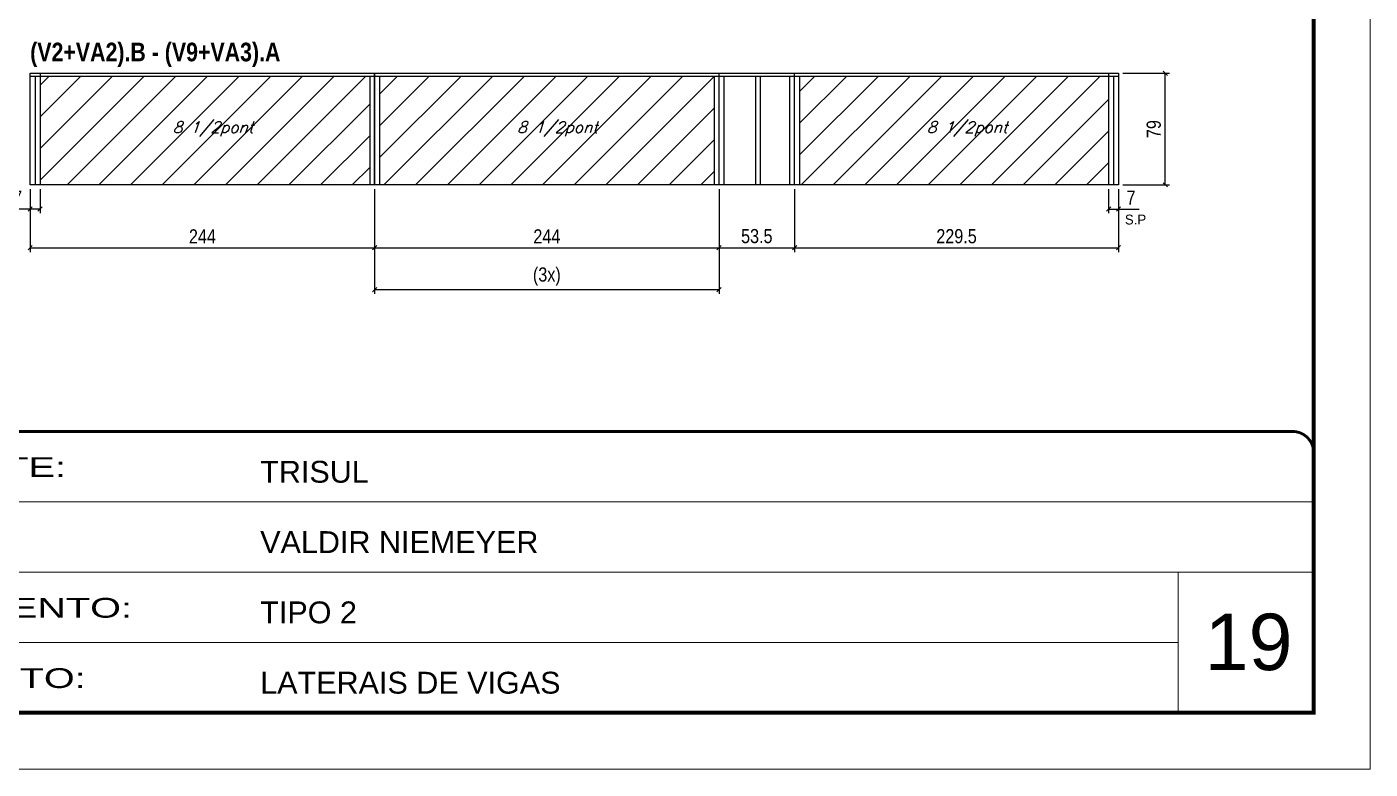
# Model space of a CAD drawing. Extents: x 3330 to 22105, y 1197 to 30204.
# Drawn here: x 16563 to 17515, y 24169 to 24695 of the extents above; entities that cross this region are included whole.
import ezdxf

# ---------------------------------------------------------------- set-up
doc = ezdxf.new("R2010")
doc.units = 0
for name, pattern in [('CONTINUO', [0]), ('DASHED', [0.75, 0.5, -0.25]), ('HIDDEN', [0.375, 0.25, -0.125])]:
    doc.linetypes.add(name, pattern=pattern)
for name, color, linetype, lineweight in [('CARIMBO', 255, 'Continuous', 9), ('Folhas', 255, 'Continuous', 9), ('Hachura', 251, 'Continuous', 9), ('SARRAFO DE PRESSAO', 251, 'DASHED', 9)]:
    doc.layers.add(name, color=color, linetype=linetype, lineweight=lineweight)
for name, color, linetype in [('COTA', 241, 'Continuous'), ('NOMENCLATURA', 7, 'Continuous'), ('Painéis', 200, 'Continuous'), ('SARR_2.2x7', 40, 'Continuous'), ('SARR_3.5x7', 81, 'Continuous'), ('texto', 7, 'Continuous')]:
    doc.layers.add(name, color=color, linetype=linetype)
doc.styles.add('ARIAL', font='arial.ttf')
doc.styles.add('COTA TECNICA', font='techl___.ttf', dxfattribs={"height": 10})
doc.styles.add('Romans', font='romans.shx')
doc.styles.add('ROMAS860', font='ROMAS860.SHX')
doc.styles.add('TECNICA', font='techb___.ttf', dxfattribs={"height": 10})
doc.styles.add('Tecnologia', font='')
doc.styles.get('Tecnologia').set_extended_font_data('Forgotten Futurist')
doc.dimstyles.new('PAINEL', dxfattribs={"dimtxt": 10, "dimasz": 3, "dimexe": 3, "dimexo": 3, "dimgap": 3, "dimtad": 1, "dimdec": 1, "dimzin": 12, "dimdsep": 46, "dimtxsty": 'COTA TECNICA', "dimblk1": 'OBLIQUE', "dimblk2": 'OBLIQUE', "dimsah": 1, "dimcen": 0.9, "dimclrd": 4, "dimclre": 4, "dimclrt": 240, "dimadec": 1, "dimazin": 3, "dimtfac": 1, "dimtdec": 1, "dimtmove": 0, "dimatfit": 3, "dimfxl": 1, "dimtolj": 1, "dimtzin": 12, "dimarcsym": 0})

# ---------------------------------------------------------------- blocks, each defined once
blk = doc.blocks.new('9999999999')
at = {"color": 30, "linetype": 'CONTINUO'}
for p, q in [((98564.56, 34379.64), (99583.98, 34379.64)), ((98564.56, 34329.83), (99487.98, 34329.83)), ((99583.98, 34329.83), (99487.98, 34329.83)), ((99487.98, 34329.83), (99487.98, 34230.21)), ((98564.56, 34280.02), (99487.98, 34280.02))]:
    blk.add_line(p, q, dxfattribs=at)
at = {"color": 30, "linetype": 'CONTINUO', "const_width": 2}
blk.add_lwpolyline([(99583.98, 34230.21), (99583.98, 34414.45, 0.414214), (99568.98, 34429.45), (98228.98, 34429.45, 0.414214), (98213.98, 34414.45), (98213.98, 34245.21, 0.414214), (98228.98, 34230.21), (99583.98, 34230.21)], format="xyb", dxfattribs=at)
at = {"layer": 'Folhas'}
blk.add_lwpolyline([(98138.98, 34190.21), (99623.98, 34190.21), (99623.98, 35240.21), (98138.98, 35240.21)], close=True, dxfattribs=at)
at = {"layer": 'Folhas', "color": 30, "const_width": 3}
blk.add_lwpolyline([(98213.98, 34230.21), (99583.98, 34230.21), (99583.98, 35200.21), (98213.98, 35200.21)], close=True, dxfattribs=at)
at = {"color": 7, "linetype": 'Continuous', "ltscale": 5, "style": 'ARIAL'}
for s, height, p in [('TRISUL', 15.483, (98837.68, 34393.13)), ('VALDIR NIEMEYER', 15.4829, (98837.68, 34343.32)), ('TIPO 2', 15.483, (98837.68, 34293.51)), ('LATERAIS DE VIGAS', 15.4829, (98837.68, 34243.7))]:
    blk.add_text(s, height=height, dxfattribs=at).set_placement(p)
at = {"layer": 'Folhas', "color": 7, "style": 'Tecnologia', "width": 1.5}
for s, p in [('CLIENTE:', (98573.65, 34397.17)), ('PAVIMENTO:', (98573.65, 34297.5)), ('PROJETO:', (98573.65, 34247.69))]:
    blk.add_text(s, height=14, dxfattribs=at).set_placement(p)
blk = doc.blocks.new('_Oblique')
at = {"color": 0, "linetype": 'ByBlock', "lineweight": -2}
blk.add_line((-0.5, -0.5), (0.5, 0.5), dxfattribs=at)
blk = doc.blocks.new('*D2088')
at = {"layer": 'COTA', "color": 4, "linetype": 'ByBlock', "lineweight": -2, "transparency": 16777216}
for p, q in [((17339.31, 24661.78), (17372.41, 24661.78)), ((17369.41, 24582.78), (17369.41, 24661.78)), ((17339.31, 24582.78), (17372.41, 24582.78))]:
    blk.add_line(p, q, dxfattribs=at)
at = {"layer": 'Defpoints', "color": 0, "linetype": 'ByBlock', "transparency": 16777216}
for p in [(17336.31, 24661.78), (17369.41, 24661.78), (17336.31, 24582.78)]:
    blk.add_point(p, dxfattribs=at)
at = {"layer": 'COTA', "color": 4, "linetype": 'ByBlock', "lineweight": -2, "transparency": 16777216, "xscale": 3, "yscale": 3, "zscale": 3}
for p, rotation in [((17369.41, 24661.78), 90), ((17369.41, 24582.78), 270)]:
    blk.add_blockref('_Oblique', p, dxfattribs=dict(at, rotation=rotation))
at = {"layer": 'COTA', "color": 240, "linetype": 'ByBlock', "transparency": 16777216, "insert": (17361.31, 24622.28), "char_height": 10, "attachment_point": 5, "rotation": 90, "style": 'COTA TECNICA'}
blk.add_mtext('\\A1;79', dxfattribs=at)
blk = doc.blocks.new('*D2089')
at = {"layer": 'COTA', "color": 4, "linetype": 'ByBlock', "lineweight": -2, "transparency": 16777216}
for p, q in [((16565.31, 24579.78), (16565.31, 24535.19)), ((16809.31, 24579.78), (16809.31, 24535.19)), ((16565.31, 24538.19), (16809.31, 24538.19))]:
    blk.add_line(p, q, dxfattribs=at)
at = {"layer": 'Defpoints', "color": 0, "linetype": 'ByBlock', "transparency": 16777216}
for p in [(16565.31, 24582.78), (16809.31, 24582.78), (16809.31, 24538.19)]:
    blk.add_point(p, dxfattribs=at)
at = {"layer": 'COTA', "color": 4, "linetype": 'ByBlock', "lineweight": -2, "transparency": 16777216, "xscale": 3, "yscale": 3, "zscale": 3, "rotation": 180}
blk.add_blockref('_Oblique', (16565.31, 24538.19), dxfattribs=at)
at = {"layer": 'COTA', "color": 4, "linetype": 'ByBlock', "lineweight": -2, "transparency": 16777216, "xscale": 3, "yscale": 3, "zscale": 3}
blk.add_blockref('_Oblique', (16809.31, 24538.19), dxfattribs=at)
at = {"layer": 'COTA', "color": 240, "linetype": 'ByBlock', "transparency": 16777216, "insert": (16687.31, 24546.26), "char_height": 10, "attachment_point": 5, "style": 'COTA TECNICA'}
blk.add_mtext('\\A1;244', dxfattribs=at)
blk = doc.blocks.new('*D2090')
at = {"layer": 'COTA', "color": 4, "linetype": 'ByBlock', "lineweight": -2, "transparency": 16777216}
for p, q in [((16809.31, 24579.78), (16809.31, 24535.19)), ((17053.31, 24579.78), (17053.31, 24535.19)), ((16809.31, 24538.19), (17053.31, 24538.19))]:
    blk.add_line(p, q, dxfattribs=at)
at = {"layer": 'Defpoints', "color": 0, "linetype": 'ByBlock', "transparency": 16777216}
for p in [(16809.31, 24582.78), (17053.31, 24582.78), (17053.31, 24538.19)]:
    blk.add_point(p, dxfattribs=at)
at = {"layer": 'COTA', "color": 4, "linetype": 'ByBlock', "lineweight": -2, "transparency": 16777216, "xscale": 3, "yscale": 3, "zscale": 3, "rotation": 180}
blk.add_blockref('_Oblique', (16809.31, 24538.19), dxfattribs=at)
at = {"layer": 'COTA', "color": 4, "linetype": 'ByBlock', "lineweight": -2, "transparency": 16777216, "xscale": 3, "yscale": 3, "zscale": 3}
blk.add_blockref('_Oblique', (17053.31, 24538.19), dxfattribs=at)
at = {"layer": 'COTA', "color": 240, "linetype": 'ByBlock', "transparency": 16777216, "insert": (16931.31, 24546.26), "char_height": 10, "attachment_point": 5, "style": 'COTA TECNICA'}
blk.add_mtext('\\A1;244', dxfattribs=at)
blk = doc.blocks.new('*D2091')
at = {"layer": 'COTA', "color": 4, "linetype": 'ByBlock', "lineweight": -2, "transparency": 16777216}
for p, q in [((17053.31, 24579.78), (17053.31, 24535.19)), ((17106.81, 24579.78), (17106.81, 24535.19)), ((17053.31, 24538.19), (17106.81, 24538.19))]:
    blk.add_line(p, q, dxfattribs=at)
at = {"layer": 'Defpoints', "color": 0, "linetype": 'ByBlock', "transparency": 16777216}
for p in [(17053.31, 24582.78), (17106.81, 24582.78), (17106.81, 24538.19)]:
    blk.add_point(p, dxfattribs=at)
at = {"layer": 'COTA', "color": 4, "linetype": 'ByBlock', "lineweight": -2, "transparency": 16777216, "xscale": 3, "yscale": 3, "zscale": 3, "rotation": 180}
blk.add_blockref('_Oblique', (17053.31, 24538.19), dxfattribs=at)
at = {"layer": 'COTA', "color": 4, "linetype": 'ByBlock', "lineweight": -2, "transparency": 16777216, "xscale": 3, "yscale": 3, "zscale": 3}
blk.add_blockref('_Oblique', (17106.81, 24538.19), dxfattribs=at)
at = {"layer": 'COTA', "color": 240, "linetype": 'ByBlock', "transparency": 16777216, "insert": (17080.06, 24546.41), "char_height": 10, "attachment_point": 5, "style": 'COTA TECNICA'}
blk.add_mtext('\\A1;53.5', dxfattribs=at)
blk = doc.blocks.new('*D2092')
at = {"layer": 'COTA', "color": 4, "linetype": 'ByBlock', "lineweight": -2, "transparency": 16777216}
for p, q in [((16565.31, 24579.78), (16565.31, 24562.64)), ((16572.31, 24579.78), (16572.31, 24562.64)), ((16565.31, 24565.64), (16550.58, 24565.64)), ((16572.31, 24565.64), (16565.31, 24565.64))]:
    blk.add_line(p, q, dxfattribs=at)
at = {"layer": 'Defpoints', "color": 0, "linetype": 'ByBlock', "transparency": 16777216}
for p in [(16565.31, 24582.78), (16572.31, 24582.78), (16565.31, 24565.64)]:
    blk.add_point(p, dxfattribs=at)
at = {"layer": 'COTA', "color": 4, "linetype": 'ByBlock', "lineweight": -2, "transparency": 16777216, "xscale": 3, "yscale": 3, "zscale": 3, "rotation": 180}
blk.add_blockref('_Oblique', (16565.31, 24565.64), dxfattribs=at)
at = {"layer": 'COTA', "color": 4, "linetype": 'ByBlock', "lineweight": -2, "transparency": 16777216, "xscale": 3, "yscale": 3, "zscale": 3}
blk.add_blockref('_Oblique', (16572.31, 24565.64), dxfattribs=at)
at = {"layer": 'COTA', "color": 240, "linetype": 'ByBlock', "transparency": 16777216, "insert": (16556.45, 24573.71), "char_height": 10, "attachment_point": 5, "style": 'COTA TECNICA'}
blk.add_mtext('\\A1;7', dxfattribs=at)
blk = doc.blocks.new('*D2093')
at = {"layer": 'COTA', "color": 4, "linetype": 'ByBlock', "lineweight": -2, "transparency": 16777216}
for p, q in [((16809.31, 24579.78), (16809.31, 24505.53)), ((17053.31, 24579.78), (17053.31, 24505.53)), ((16809.31, 24508.53), (17053.31, 24508.53))]:
    blk.add_line(p, q, dxfattribs=at)
at = {"layer": 'Defpoints', "color": 0, "linetype": 'ByBlock', "transparency": 16777216}
for p in [(16809.31, 24582.78), (17053.31, 24582.78), (17053.31, 24508.53)]:
    blk.add_point(p, dxfattribs=at)
at = {"layer": 'COTA', "color": 4, "linetype": 'ByBlock', "lineweight": -2, "transparency": 16777216, "xscale": 3, "yscale": 3, "zscale": 3, "rotation": 180}
blk.add_blockref('_Oblique', (16809.31, 24508.53), dxfattribs=at)
at = {"layer": 'COTA', "color": 4, "linetype": 'ByBlock', "lineweight": -2, "transparency": 16777216, "xscale": 3, "yscale": 3, "zscale": 3}
blk.add_blockref('_Oblique', (17053.31, 24508.53), dxfattribs=at)
at = {"layer": 'COTA', "color": 240, "linetype": 'ByBlock', "transparency": 16777216, "insert": (16931.31, 24517.75), "char_height": 10, "attachment_point": 5, "style": 'COTA TECNICA'}
blk.add_mtext('\\A1;(3x)', dxfattribs=at)
blk = doc.blocks.new('*D2094')
at = {"layer": 'COTA', "color": 4, "linetype": 'ByBlock', "lineweight": -2, "transparency": 16777216}
for p, q in [((17329.31, 24579.78), (17329.31, 24562.64)), ((17336.31, 24579.78), (17336.31, 24562.64)), ((17329.31, 24565.64), (17336.31, 24565.64)), ((17336.31, 24565.64), (17351.04, 24565.64))]:
    blk.add_line(p, q, dxfattribs=at)
at = {"layer": 'Defpoints', "color": 0, "linetype": 'ByBlock', "transparency": 16777216}
for p in [(17329.31, 24582.78), (17336.31, 24582.78), (17336.31, 24565.64)]:
    blk.add_point(p, dxfattribs=at)
at = {"layer": 'COTA', "color": 4, "linetype": 'ByBlock', "lineweight": -2, "transparency": 16777216, "xscale": 3, "yscale": 3, "zscale": 3, "rotation": 180}
blk.add_blockref('_Oblique', (17329.31, 24565.64), dxfattribs=at)
at = {"layer": 'COTA', "color": 4, "linetype": 'ByBlock', "lineweight": -2, "transparency": 16777216, "xscale": 3, "yscale": 3, "zscale": 3}
blk.add_blockref('_Oblique', (17336.31, 24565.64), dxfattribs=at)
at = {"layer": 'COTA', "color": 240, "linetype": 'ByBlock', "transparency": 16777216, "insert": (17345.18, 24573.71), "char_height": 10, "attachment_point": 5, "style": 'COTA TECNICA'}
blk.add_mtext('\\A1;7', dxfattribs=at)
blk = doc.blocks.new('*D2097')
at = {"layer": 'COTA', "color": 4, "linetype": 'ByBlock', "lineweight": -2, "transparency": 16777216}
for p, q in [((17106.81, 24579.78), (17106.81, 24535.19)), ((17336.31, 24579.78), (17336.31, 24535.19)), ((17106.81, 24538.19), (17336.31, 24538.19))]:
    blk.add_line(p, q, dxfattribs=at)
at = {"layer": 'Defpoints', "color": 0, "linetype": 'ByBlock', "transparency": 16777216}
for p in [(17106.81, 24582.78), (17336.31, 24582.78), (17336.31, 24538.19)]:
    blk.add_point(p, dxfattribs=at)
at = {"layer": 'COTA', "color": 4, "linetype": 'ByBlock', "lineweight": -2, "transparency": 16777216, "xscale": 3, "yscale": 3, "zscale": 3, "rotation": 180}
blk.add_blockref('_Oblique', (17106.81, 24538.19), dxfattribs=at)
at = {"layer": 'COTA', "color": 4, "linetype": 'ByBlock', "lineweight": -2, "transparency": 16777216, "xscale": 3, "yscale": 3, "zscale": 3}
blk.add_blockref('_Oblique', (17336.31, 24538.19), dxfattribs=at)
at = {"layer": 'COTA', "color": 240, "linetype": 'ByBlock', "transparency": 16777216, "insert": (17221.56, 24546.33), "char_height": 10, "attachment_point": 5, "style": 'COTA TECNICA'}
blk.add_mtext('\\A1;229.5', dxfattribs=at)

msp = doc.modelspace()

# ---------------------------------------------------------------- hatches: boundary and pattern name
at = {"layer": 'Hachura', "linetype": 'ByBlock'}
h = msp.add_hatch(dxfattribs=at)
h.set_pattern_fill('ANSI31', color=256, scale=5)
h.set_pattern_definition([(45, (-114308.537, -3066.69), (-11.2253202, 11.2253202), [])])
h.paths.add_polyline_path([(16805.81, 24582.78), (16805.81, 24659.58), (16572.31, 24659.58), (16572.31, 24582.78)])
h.paths.add_polyline_path([(17049.81, 24582.78), (17049.81, 24659.58), (16812.81, 24659.58), (16812.81, 24582.78)])
h = msp.add_hatch(dxfattribs=at)
h.set_pattern_fill('ANSI31', color=256, scale=5)
h.set_pattern_definition([(45, (-41.708, 1120.85), (-11.22532, 11.22532), [])])
h.paths.add_polyline_path([(17110.31, 24659.58), (17110.31, 24582.78), (17329.31, 24582.78), (17329.31, 24659.58)])

# ---------------------------------------------------------------- linework, layer by layer
at = {"layer": 'Painéis', "linetype": 'Continuous'}
for p, q in [((17053.31, 24582.78), (17053.31, 24661.78)), ((17106.81, 24582.78), (17106.81, 24661.78))]:
    msp.add_line(p, q, dxfattribs=at)
for points in [[(16565.31, 24661.78), (16809.31, 24661.78), (16809.31, 24582.78), (16565.31, 24582.78)], [(16809.31, 24661.78), (17336.31, 24661.78), (17336.31, 24582.78), (16809.31, 24582.78)]]:
    msp.add_lwpolyline(points, close=True, dxfattribs=at)
at = {"layer": 'SARR_2.2x7', "linetype": 'Continuous'}
for p, q in [((16809.31, 24659.58), (16565.31, 24659.58)), ((17053.31, 24659.58), (16809.31, 24659.58)), ((17106.81, 24659.58), (17053.31, 24659.58)), ((17336.31, 24659.58), (17106.81, 24659.58))]:
    msp.add_line(p, q, dxfattribs=at)
at = {"layer": 'SARR_2.2x7', "linetype": 'HIDDEN'}
for p, q in [((16572.31, 24661.78), (16572.31, 24582.78)), ((17329.31, 24661.78), (17329.31, 24582.78))]:
    msp.add_line(p, q, dxfattribs=at)
at = {"layer": 'SARR_3.5x7'}
for p, q in [((16568.81, 24659.58), (16568.81, 24582.78)), ((16805.81, 24659.58), (16805.81, 24582.78)), ((16812.81, 24659.58), (16812.81, 24582.78)), ((17049.81, 24659.58), (17049.81, 24582.78)), ((17056.81, 24659.58), (17056.81, 24582.78)), ((17079.07, 24659.58), (17079.07, 24582.78)), ((17082.57, 24582.78), (17082.57, 24659.58)), ((17103.31, 24659.58), (17103.31, 24582.78)), ((17110.31, 24659.58), (17110.31, 24582.78)), ((17332.81, 24659.58), (17332.81, 24582.78))]:
    msp.add_line(p, q, dxfattribs=at)

# ---------------------------------------------------------------- block references
at = {"layer": 'SARRAFO DE PRESSAO', "color": 6, "linetype": 'ByBlock'}
msp.add_blockref('9999999999', (-82109.42, -10021.38), dxfattribs=at)

# ---------------------------------------------------------------- texts
at = {"layer": 'CARIMBO', "style": 'ARIAL'}
msp.add_text('19', height=40, dxfattribs=at).set_placement((17397.42, 24238.97))
at = {"layer": 'NOMENCLATURA', "style": 'TECNICA'}
msp.add_text('(V2+VA2).B - (V9+VA3).A', height=13.2, dxfattribs=at).set_placement((16565.31, 24670.3))
at = {"layer": 'texto', "color": 2, "char_height": 8, "attachment_point": 5, "style": 'Romans'}
for insert in [(16694.81, 24622.28), (16938.81, 24622.28), (17229.06, 24622.28)]:
    msp.add_mtext('{\\Q19;\\C256;8 1/2pont}', dxfattribs=dict(at, insert=insert))
at = {"layer": 'texto', "color": 4, "insert": (17348.37, 24558.14), "char_height": 7, "attachment_point": 5, "style": 'ROMAS860'}
msp.add_mtext('S.P', dxfattribs=at)

# ---------------------------------------------------------------- dimensions: what is measured, and where the dimension line sits
at = {"layer": 'COTA', "linetype": 'ByBlock'}
dim = msp.add_linear_dim(base=(17369.41, 24661.78), p1=(17336.31, 24582.78), p2=(17336.31, 24661.78), angle=90, dimstyle='PAINEL', dxfattribs=at)
dim.commit()
dim.dimension.update_dxf_attribs({"geometry": '*D2088', "text_midpoint": (17361.31, 24622.28)})
for base, p1, p2, picture, middle in [((16565.31, 24565.64), (16572.31, 24582.78), (16565.31, 24582.78), '*D2092', (16556.45, 24573.71)), ((16809.31, 24538.19), (16565.31, 24582.78), (16809.31, 24582.78), '*D2089', (16687.31, 24546.26)), ((17336.31, 24538.19), (17106.81, 24582.78), (17336.31, 24582.78), '*D2097', (17221.56, 24546.33)), ((17336.31, 24565.64), (17329.31, 24582.78), (17336.31, 24582.78), '*D2094', (17345.18, 24573.71))]:
    dim = msp.add_linear_dim(base=base, p1=p1, p2=p2, dimstyle='PAINEL', dxfattribs=at)
    dim.commit()
    dim.dimension.update_dxf_attribs({"geometry": picture, "text_midpoint": middle})
for base, p1, p2, picture, middle in [((17053.31, 24538.19), (16809.31, 24582.78), (17053.31, 24582.78), '*D2090', (16931.31, 24546.26)), ((17106.81, 24538.19), (17053.31, 24582.78), (17106.81, 24582.78), '*D2091', (17080.06, 24546.41))]:
    dim = msp.add_linear_dim(base=base, p1=p1, p2=p2, dimstyle='PAINEL', override={"dimtmove": 1}, dxfattribs=at)
    dim.commit()
    dim.dimension.update_dxf_attribs({"geometry": picture, "text_midpoint": middle})
dim = msp.add_linear_dim(base=(17053.31, 24508.53), p1=(16809.31, 24582.78), p2=(17053.31, 24582.78), text='(3x)', dimstyle='PAINEL', dxfattribs=at)
dim.commit()
dim.dimension.update_dxf_attribs({"geometry": '*D2093', "text_midpoint": (16931.31, 24517.75)})

doc.saveas('drawing.dxf')
